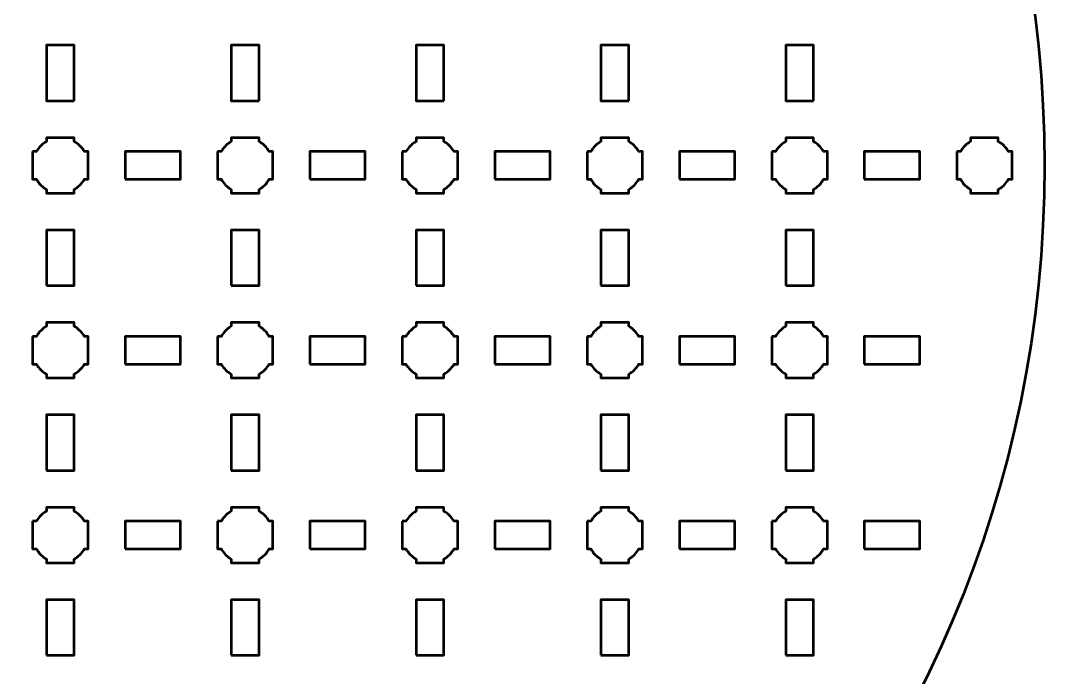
# Model space of a CAD drawing. Header units: centimetres. Extents: x -23.1 to 2.2, y -27.5 to -2.2.
# Drawn here: x -8.93 to 2.15, y -20.39 to -13.28 of the extents above; entities that cross this region are included whole.
import ezdxf

# ---------------------------------------------------------------- set-up
doc = ezdxf.new("R2010")
doc.units = ezdxf.units.CM
doc.header["$MEASUREMENT"] = 0
doc.layers.add('Layer 1', color=7, linetype='Continuous')

msp = doc.modelspace()

# ---------------------------------------------------------------- linework, layer by layer
at = {"layer": 'Layer 1', "lineweight": 53}
for points in [[(-7.8, -15), (-7.2, -15), (-7.2, -14.7), (-7.8, -14.7), (-7.8, -15)], [(-5.8, -15), (-5.2, -15), (-5.2, -14.7), (-5.8, -14.7), (-5.8, -15)], [(-3.8, -15), (-3.2, -15), (-3.2, -14.7), (-3.8, -14.7), (-3.8, -15)], [(-1.8, -15), (-1.2, -15), (-1.2, -14.7), (-1.8, -14.7), (-1.8, -15)], [(0.2, -15), (0.8, -15), (0.8, -14.7), (0.2, -14.7), (0.2, -15)], [(-8.65, -16.15), (-8.35, -16.15), (-8.35, -15.55), (-8.65, -15.55), (-8.65, -16.15)], [(-6.65, -16.15), (-6.35, -16.15), (-6.35, -15.55), (-6.65, -15.55), (-6.65, -16.15)], [(-4.65, -16.15), (-4.35, -16.15), (-4.35, -15.55), (-4.65, -15.55), (-4.65, -16.15)], [(-2.65, -16.15), (-2.35, -16.15), (-2.35, -15.55), (-2.65, -15.55), (-2.65, -16.15)], [(-0.65, -16.15), (-0.35, -16.15), (-0.35, -15.55), (-0.65, -15.55), (-0.65, -16.15)], [(-7.8, -17), (-7.2, -17), (-7.2, -16.7), (-7.8, -16.7), (-7.8, -17)], [(-5.8, -17), (-5.2, -17), (-5.2, -16.7), (-5.8, -16.7), (-5.8, -17)], [(-3.8, -17), (-3.2, -17), (-3.2, -16.7), (-3.8, -16.7), (-3.8, -17)], [(-1.8, -17), (-1.2, -17), (-1.2, -16.7), (-1.8, -16.7), (-1.8, -17)], [(0.2, -17), (0.8, -17), (0.8, -16.7), (0.2, -16.7), (0.2, -17)], [(-8.65, -18.15), (-8.35, -18.15), (-8.35, -17.55), (-8.65, -17.55), (-8.65, -18.15)], [(-6.65, -18.15), (-6.35, -18.15), (-6.35, -17.55), (-6.65, -17.55), (-6.65, -18.15)], [(-4.65, -18.15), (-4.35, -18.15), (-4.35, -17.55), (-4.65, -17.55), (-4.65, -18.15)], [(-2.65, -18.15), (-2.35, -18.15), (-2.35, -17.55), (-2.65, -17.55), (-2.65, -18.15)], [(-0.65, -18.15), (-0.35, -18.15), (-0.35, -17.55), (-0.65, -17.55), (-0.65, -18.15)], [(-7.8, -19), (-7.2, -19), (-7.2, -18.7), (-7.8, -18.7), (-7.8, -19)], [(-5.8, -19), (-5.2, -19), (-5.2, -18.7), (-5.8, -18.7), (-5.8, -19)], [(-3.8, -19), (-3.2, -19), (-3.2, -18.7), (-3.8, -18.7), (-3.8, -19)], [(-1.8, -19), (-1.2, -19), (-1.2, -18.7), (-1.8, -18.7), (-1.8, -19)], [(0.2, -19), (0.8, -19), (0.8, -18.7), (0.2, -18.7), (0.2, -19)], [(-8.65, -20.15), (-8.35, -20.15), (-8.35, -19.55), (-8.65, -19.55), (-8.65, -20.15)], [(-6.65, -20.15), (-6.35, -20.15), (-6.35, -19.55), (-6.65, -19.55), (-6.65, -20.15)], [(-4.65, -20.15), (-4.35, -20.15), (-4.35, -19.55), (-4.65, -19.55), (-4.65, -20.15)], [(-2.65, -20.15), (-2.35, -20.15), (-2.35, -19.55), (-2.65, -19.55), (-2.65, -20.15)], [(-0.65, -20.15), (-0.35, -20.15), (-0.35, -19.55), (-0.65, -19.55), (-0.65, -20.15)]]:
    msp.add_lwpolyline(points, close=True, dxfattribs=at)
at = {"layer": 'Layer 1', "color": 250, "lineweight": 53}
msp.add_ellipse((-10.5, -14.85), major_axis=(0, 12.65), ratio=1, dxfattribs=at)
at = {"layer": 'Layer 1', "lineweight": 53}
for points, knots in [([(-8.35002, -14.15), (-8.35002, -14.15), (-8.65002, -14.15), (-8.65002, -14.15), (-8.65002, -14.15), (-8.65002, -14.15), (-8.65002, -13.55), (-8.65002, -13.55), (-8.65002, -13.55), (-8.65002, -13.55), (-8.35002, -13.55), (-8.35002, -13.55), (-8.35002, -13.55), (-8.35002, -13.55), (-8.35002, -14.15), (-8.35002, -14.15)], [0, 0, 0, 0, 0.25, 0.25, 0.25, 0.25, 0.5, 0.5, 0.5, 0.5, 0.75, 0.75, 0.75, 0.75, 1, 1, 1, 1]), ([(-6.35002, -14.15), (-6.35002, -14.15), (-6.65002, -14.15), (-6.65002, -14.15), (-6.65002, -14.15), (-6.65002, -14.15), (-6.65002, -13.55), (-6.65002, -13.55), (-6.65002, -13.55), (-6.65002, -13.55), (-6.35002, -13.55), (-6.35002, -13.55), (-6.35002, -13.55), (-6.35002, -13.55), (-6.35002, -14.15), (-6.35002, -14.15)], [0, 0, 0, 0, 0.25, 0.25, 0.25, 0.25, 0.5, 0.5, 0.5, 0.5, 0.75, 0.75, 0.75, 0.75, 1, 1, 1, 1]), ([(-4.35002, -14.15), (-4.35002, -14.15), (-4.65002, -14.15), (-4.65002, -14.15), (-4.65002, -14.15), (-4.65002, -14.15), (-4.65002, -13.55), (-4.65002, -13.55), (-4.65002, -13.55), (-4.65002, -13.55), (-4.35002, -13.55), (-4.35002, -13.55), (-4.35002, -13.55), (-4.35002, -13.55), (-4.35002, -14.15), (-4.35002, -14.15)], [0, 0, 0, 0, 0.25, 0.25, 0.25, 0.25, 0.5, 0.5, 0.5, 0.5, 0.75, 0.75, 0.75, 0.75, 1, 1, 1, 1]), ([(-2.35002, -14.15), (-2.35002, -14.15), (-2.65002, -14.15), (-2.65002, -14.15), (-2.65002, -14.15), (-2.65002, -14.15), (-2.65002, -13.55), (-2.65002, -13.55), (-2.65002, -13.55), (-2.65002, -13.55), (-2.35002, -13.55), (-2.35002, -13.55), (-2.35002, -13.55), (-2.35002, -13.55), (-2.35002, -14.15), (-2.35002, -14.15)], [0, 0, 0, 0, 0.25, 0.25, 0.25, 0.25, 0.5, 0.5, 0.5, 0.5, 0.75, 0.75, 0.75, 0.75, 1, 1, 1, 1]), ([(-0.35002, -14.15), (-0.35002, -14.15), (-0.65002, -14.15), (-0.65002, -14.15), (-0.65002, -14.15), (-0.65002, -14.15), (-0.65002, -13.55), (-0.65002, -13.55), (-0.65002, -13.55), (-0.65002, -13.55), (-0.35002, -13.55), (-0.35002, -13.55), (-0.35002, -13.55), (-0.35002, -13.55), (-0.35002, -14.15), (-0.35002, -14.15)], [0, 0, 0, 0, 0.25, 0.25, 0.25, 0.25, 0.5, 0.5, 0.5, 0.5, 0.75, 0.75, 0.75, 0.75, 1, 1, 1, 1]), ([(-8.8, -14.7), (-8.8, -14.7), (-8.75985, -14.7), (-8.75985, -14.7), (-8.75985, -14.7), (-8.7335, -14.65447), (-8.69553, -14.6165), (-8.65, -14.59015), (-8.65, -14.59015), (-8.65, -14.59015), (-8.65, -14.55), (-8.65, -14.55), (-8.65, -14.55), (-8.65, -14.55), (-8.5, -14.55), (-8.5, -14.55), (-8.5, -14.55), (-8.5, -14.55), (-8.35, -14.55), (-8.35, -14.55), (-8.35, -14.55), (-8.35, -14.55), (-8.35, -14.59015), (-8.35, -14.59015), (-8.35, -14.59015), (-8.30447, -14.6165), (-8.2665, -14.65447), (-8.24015, -14.7), (-8.24015, -14.7), (-8.24015, -14.7), (-8.2, -14.7), (-8.2, -14.7), (-8.2, -14.7), (-8.2, -14.7), (-8.2, -14.85), (-8.2, -14.85), (-8.2, -14.85), (-8.2, -14.85), (-8.2, -15), (-8.2, -15), (-8.2, -15), (-8.2, -15), (-8.24015, -15), (-8.24015, -15), (-8.24015, -15), (-8.2665, -15.04553), (-8.30447, -15.0835), (-8.35, -15.10985), (-8.35, -15.10985), (-8.35, -15.10985), (-8.35, -15.15), (-8.35, -15.15), (-8.35, -15.15), (-8.35, -15.15), (-8.5, -15.15), (-8.5, -15.15), (-8.5, -15.15), (-8.5, -15.15), (-8.65, -15.15), (-8.65, -15.15), (-8.65, -15.15), (-8.65, -15.15), (-8.65, -15.10985), (-8.65, -15.10985), (-8.65, -15.10985), (-8.69553, -15.0835), (-8.7335, -15.04553), (-8.75985, -15), (-8.75985, -15), (-8.75985, -15), (-8.8, -15), (-8.8, -15), (-8.8, -15), (-8.8, -15), (-8.8, -14.85), (-8.8, -14.85), (-8.8, -14.85), (-8.8, -14.85), (-8.8, -14.7), (-8.8, -14.7)], [0, 0, 0, 0, 0.05, 0.05, 0.05, 0.05, 0.1, 0.1, 0.1, 0.1, 0.15, 0.15, 0.15, 0.15, 0.2, 0.2, 0.2, 0.2, 0.25, 0.25, 0.25, 0.25, 0.3, 0.3, 0.3, 0.3, 0.35, 0.35, 0.35, 0.35, 0.4, 0.4, 0.4, 0.4, 0.45, 0.45, 0.45, 0.45, 0.5, 0.5, 0.5, 0.5, 0.55, 0.55, 0.55, 0.55, 0.6, 0.6, 0.6, 0.6, 0.65, 0.65, 0.65, 0.65, 0.7, 0.7, 0.7, 0.7, 0.75, 0.75, 0.75, 0.75, 0.8, 0.8, 0.8, 0.8, 0.85, 0.85, 0.85, 0.85, 0.9, 0.9, 0.9, 0.9, 0.95, 0.95, 0.95, 0.95, 1, 1, 1, 1]), ([(-6.8, -14.7), (-6.8, -14.7), (-6.75985, -14.7), (-6.75985, -14.7), (-6.75985, -14.7), (-6.7335, -14.65447), (-6.69553, -14.6165), (-6.65, -14.59015), (-6.65, -14.59015), (-6.65, -14.59015), (-6.65, -14.55), (-6.65, -14.55), (-6.65, -14.55), (-6.65, -14.55), (-6.5, -14.55), (-6.5, -14.55), (-6.5, -14.55), (-6.5, -14.55), (-6.35, -14.55), (-6.35, -14.55), (-6.35, -14.55), (-6.35, -14.55), (-6.35, -14.59015), (-6.35, -14.59015), (-6.35, -14.59015), (-6.30447, -14.6165), (-6.2665, -14.65447), (-6.24015, -14.7), (-6.24015, -14.7), (-6.24015, -14.7), (-6.2, -14.7), (-6.2, -14.7), (-6.2, -14.7), (-6.2, -14.7), (-6.2, -14.85), (-6.2, -14.85), (-6.2, -14.85), (-6.2, -14.85), (-6.2, -15), (-6.2, -15), (-6.2, -15), (-6.2, -15), (-6.24015, -15), (-6.24015, -15), (-6.24015, -15), (-6.2665, -15.04553), (-6.30447, -15.0835), (-6.35, -15.10985), (-6.35, -15.10985), (-6.35, -15.10985), (-6.35, -15.15), (-6.35, -15.15), (-6.35, -15.15), (-6.35, -15.15), (-6.5, -15.15), (-6.5, -15.15), (-6.5, -15.15), (-6.5, -15.15), (-6.65, -15.15), (-6.65, -15.15), (-6.65, -15.15), (-6.65, -15.15), (-6.65, -15.10985), (-6.65, -15.10985), (-6.65, -15.10985), (-6.69553, -15.0835), (-6.7335, -15.04553), (-6.75985, -15), (-6.75985, -15), (-6.75985, -15), (-6.8, -15), (-6.8, -15), (-6.8, -15), (-6.8, -15), (-6.8, -14.85), (-6.8, -14.85), (-6.8, -14.85), (-6.8, -14.85), (-6.8, -14.7), (-6.8, -14.7)], [0, 0, 0, 0, 0.05, 0.05, 0.05, 0.05, 0.1, 0.1, 0.1, 0.1, 0.15, 0.15, 0.15, 0.15, 0.2, 0.2, 0.2, 0.2, 0.25, 0.25, 0.25, 0.25, 0.3, 0.3, 0.3, 0.3, 0.35, 0.35, 0.35, 0.35, 0.4, 0.4, 0.4, 0.4, 0.45, 0.45, 0.45, 0.45, 0.5, 0.5, 0.5, 0.5, 0.55, 0.55, 0.55, 0.55, 0.6, 0.6, 0.6, 0.6, 0.65, 0.65, 0.65, 0.65, 0.7, 0.7, 0.7, 0.7, 0.75, 0.75, 0.75, 0.75, 0.8, 0.8, 0.8, 0.8, 0.85, 0.85, 0.85, 0.85, 0.9, 0.9, 0.9, 0.9, 0.95, 0.95, 0.95, 0.95, 1, 1, 1, 1]), ([(-4.8, -14.7), (-4.8, -14.7), (-4.75985, -14.7), (-4.75985, -14.7), (-4.75985, -14.7), (-4.7335, -14.65447), (-4.69553, -14.6165), (-4.65, -14.59015), (-4.65, -14.59015), (-4.65, -14.59015), (-4.65, -14.55), (-4.65, -14.55), (-4.65, -14.55), (-4.65, -14.55), (-4.5, -14.55), (-4.5, -14.55), (-4.5, -14.55), (-4.5, -14.55), (-4.35, -14.55), (-4.35, -14.55), (-4.35, -14.55), (-4.35, -14.55), (-4.35, -14.59015), (-4.35, -14.59015), (-4.35, -14.59015), (-4.30447, -14.6165), (-4.2665, -14.65447), (-4.24015, -14.7), (-4.24015, -14.7), (-4.24015, -14.7), (-4.2, -14.7), (-4.2, -14.7), (-4.2, -14.7), (-4.2, -14.7), (-4.2, -14.85), (-4.2, -14.85), (-4.2, -14.85), (-4.2, -14.85), (-4.2, -15), (-4.2, -15), (-4.2, -15), (-4.2, -15), (-4.24015, -15), (-4.24015, -15), (-4.24015, -15), (-4.2665, -15.04553), (-4.30447, -15.0835), (-4.35, -15.10985), (-4.35, -15.10985), (-4.35, -15.10985), (-4.35, -15.15), (-4.35, -15.15), (-4.35, -15.15), (-4.35, -15.15), (-4.5, -15.15), (-4.5, -15.15), (-4.5, -15.15), (-4.5, -15.15), (-4.65, -15.15), (-4.65, -15.15), (-4.65, -15.15), (-4.65, -15.15), (-4.65, -15.10985), (-4.65, -15.10985), (-4.65, -15.10985), (-4.69553, -15.0835), (-4.7335, -15.04553), (-4.75985, -15), (-4.75985, -15), (-4.75985, -15), (-4.8, -15), (-4.8, -15), (-4.8, -15), (-4.8, -15), (-4.8, -14.85), (-4.8, -14.85), (-4.8, -14.85), (-4.8, -14.85), (-4.8, -14.7), (-4.8, -14.7)], [0, 0, 0, 0, 0.05, 0.05, 0.05, 0.05, 0.1, 0.1, 0.1, 0.1, 0.15, 0.15, 0.15, 0.15, 0.2, 0.2, 0.2, 0.2, 0.25, 0.25, 0.25, 0.25, 0.3, 0.3, 0.3, 0.3, 0.35, 0.35, 0.35, 0.35, 0.4, 0.4, 0.4, 0.4, 0.45, 0.45, 0.45, 0.45, 0.5, 0.5, 0.5, 0.5, 0.55, 0.55, 0.55, 0.55, 0.6, 0.6, 0.6, 0.6, 0.65, 0.65, 0.65, 0.65, 0.7, 0.7, 0.7, 0.7, 0.75, 0.75, 0.75, 0.75, 0.8, 0.8, 0.8, 0.8, 0.85, 0.85, 0.85, 0.85, 0.9, 0.9, 0.9, 0.9, 0.95, 0.95, 0.95, 0.95, 1, 1, 1, 1]), ([(-2.8, -14.7), (-2.8, -14.7), (-2.75985, -14.7), (-2.75985, -14.7), (-2.75985, -14.7), (-2.7335, -14.65447), (-2.69553, -14.6165), (-2.65, -14.59015), (-2.65, -14.59015), (-2.65, -14.59015), (-2.65, -14.55), (-2.65, -14.55), (-2.65, -14.55), (-2.65, -14.55), (-2.5, -14.55), (-2.5, -14.55), (-2.5, -14.55), (-2.5, -14.55), (-2.35, -14.55), (-2.35, -14.55), (-2.35, -14.55), (-2.35, -14.55), (-2.35, -14.59015), (-2.35, -14.59015), (-2.35, -14.59015), (-2.30447, -14.6165), (-2.2665, -14.65447), (-2.24015, -14.7), (-2.24015, -14.7), (-2.24015, -14.7), (-2.2, -14.7), (-2.2, -14.7), (-2.2, -14.7), (-2.2, -14.7), (-2.2, -14.85), (-2.2, -14.85), (-2.2, -14.85), (-2.2, -14.85), (-2.2, -15), (-2.2, -15), (-2.2, -15), (-2.2, -15), (-2.24015, -15), (-2.24015, -15), (-2.24015, -15), (-2.2665, -15.04553), (-2.30447, -15.0835), (-2.35, -15.10985), (-2.35, -15.10985), (-2.35, -15.10985), (-2.35, -15.15), (-2.35, -15.15), (-2.35, -15.15), (-2.35, -15.15), (-2.5, -15.15), (-2.5, -15.15), (-2.5, -15.15), (-2.5, -15.15), (-2.65, -15.15), (-2.65, -15.15), (-2.65, -15.15), (-2.65, -15.15), (-2.65, -15.10985), (-2.65, -15.10985), (-2.65, -15.10985), (-2.69553, -15.0835), (-2.7335, -15.04553), (-2.75985, -15), (-2.75985, -15), (-2.75985, -15), (-2.8, -15), (-2.8, -15), (-2.8, -15), (-2.8, -15), (-2.8, -14.85), (-2.8, -14.85), (-2.8, -14.85), (-2.8, -14.85), (-2.8, -14.7), (-2.8, -14.7)], [0, 0, 0, 0, 0.05, 0.05, 0.05, 0.05, 0.1, 0.1, 0.1, 0.1, 0.15, 0.15, 0.15, 0.15, 0.2, 0.2, 0.2, 0.2, 0.25, 0.25, 0.25, 0.25, 0.3, 0.3, 0.3, 0.3, 0.35, 0.35, 0.35, 0.35, 0.4, 0.4, 0.4, 0.4, 0.45, 0.45, 0.45, 0.45, 0.5, 0.5, 0.5, 0.5, 0.55, 0.55, 0.55, 0.55, 0.6, 0.6, 0.6, 0.6, 0.65, 0.65, 0.65, 0.65, 0.7, 0.7, 0.7, 0.7, 0.75, 0.75, 0.75, 0.75, 0.8, 0.8, 0.8, 0.8, 0.85, 0.85, 0.85, 0.85, 0.9, 0.9, 0.9, 0.9, 0.95, 0.95, 0.95, 0.95, 1, 1, 1, 1]), ([(-0.8, -14.7), (-0.8, -14.7), (-0.75985, -14.7), (-0.75985, -14.7), (-0.75985, -14.7), (-0.7335, -14.65447), (-0.69553, -14.6165), (-0.65, -14.59015), (-0.65, -14.59015), (-0.65, -14.59015), (-0.65, -14.55), (-0.65, -14.55), (-0.65, -14.55), (-0.65, -14.55), (-0.5, -14.55), (-0.5, -14.55), (-0.5, -14.55), (-0.5, -14.55), (-0.35, -14.55), (-0.35, -14.55), (-0.35, -14.55), (-0.35, -14.55), (-0.35, -14.59015), (-0.35, -14.59015), (-0.35, -14.59015), (-0.30447, -14.6165), (-0.2665, -14.65447), (-0.24015, -14.7), (-0.24015, -14.7), (-0.24015, -14.7), (-0.2, -14.7), (-0.2, -14.7), (-0.2, -14.7), (-0.2, -14.7), (-0.2, -14.85), (-0.2, -14.85), (-0.2, -14.85), (-0.2, -14.85), (-0.2, -15), (-0.2, -15), (-0.2, -15), (-0.2, -15), (-0.24015, -15), (-0.24015, -15), (-0.24015, -15), (-0.2665, -15.04553), (-0.30447, -15.0835), (-0.35, -15.10985), (-0.35, -15.10985), (-0.35, -15.10985), (-0.35, -15.15), (-0.35, -15.15), (-0.35, -15.15), (-0.35, -15.15), (-0.5, -15.15), (-0.5, -15.15), (-0.5, -15.15), (-0.5, -15.15), (-0.65, -15.15), (-0.65, -15.15), (-0.65, -15.15), (-0.65, -15.15), (-0.65, -15.10985), (-0.65, -15.10985), (-0.65, -15.10985), (-0.69553, -15.0835), (-0.7335, -15.04553), (-0.75985, -15), (-0.75985, -15), (-0.75985, -15), (-0.8, -15), (-0.8, -15), (-0.8, -15), (-0.8, -15), (-0.8, -14.85), (-0.8, -14.85), (-0.8, -14.85), (-0.8, -14.85), (-0.8, -14.7), (-0.8, -14.7)], [0, 0, 0, 0, 0.05, 0.05, 0.05, 0.05, 0.1, 0.1, 0.1, 0.1, 0.15, 0.15, 0.15, 0.15, 0.2, 0.2, 0.2, 0.2, 0.25, 0.25, 0.25, 0.25, 0.3, 0.3, 0.3, 0.3, 0.35, 0.35, 0.35, 0.35, 0.4, 0.4, 0.4, 0.4, 0.45, 0.45, 0.45, 0.45, 0.5, 0.5, 0.5, 0.5, 0.55, 0.55, 0.55, 0.55, 0.6, 0.6, 0.6, 0.6, 0.65, 0.65, 0.65, 0.65, 0.7, 0.7, 0.7, 0.7, 0.75, 0.75, 0.75, 0.75, 0.8, 0.8, 0.8, 0.8, 0.85, 0.85, 0.85, 0.85, 0.9, 0.9, 0.9, 0.9, 0.95, 0.95, 0.95, 0.95, 1, 1, 1, 1]), ([(1.2, -14.7), (1.2, -14.7), (1.24015, -14.7), (1.24015, -14.7), (1.24015, -14.7), (1.2665, -14.65447), (1.30447, -14.6165), (1.35, -14.59015), (1.35, -14.59015), (1.35, -14.59015), (1.35, -14.55), (1.35, -14.55), (1.35, -14.55), (1.35, -14.55), (1.5, -14.55), (1.5, -14.55), (1.5, -14.55), (1.5, -14.55), (1.65, -14.55), (1.65, -14.55), (1.65, -14.55), (1.65, -14.55), (1.65, -14.59015), (1.65, -14.59015), (1.65, -14.59015), (1.69553, -14.6165), (1.7335, -14.65447), (1.75985, -14.7), (1.75985, -14.7), (1.75985, -14.7), (1.8, -14.7), (1.8, -14.7), (1.8, -14.7), (1.8, -14.7), (1.8, -14.85), (1.8, -14.85), (1.8, -14.85), (1.8, -14.85), (1.8, -15), (1.8, -15), (1.8, -15), (1.8, -15), (1.75985, -15), (1.75985, -15), (1.75985, -15), (1.7335, -15.04553), (1.69553, -15.0835), (1.65, -15.10985), (1.65, -15.10985), (1.65, -15.10985), (1.65, -15.15), (1.65, -15.15), (1.65, -15.15), (1.65, -15.15), (1.5, -15.15), (1.5, -15.15), (1.5, -15.15), (1.5, -15.15), (1.35, -15.15), (1.35, -15.15), (1.35, -15.15), (1.35, -15.15), (1.35, -15.10985), (1.35, -15.10985), (1.35, -15.10985), (1.30447, -15.0835), (1.2665, -15.04553), (1.24015, -15), (1.24015, -15), (1.24015, -15), (1.2, -15), (1.2, -15), (1.2, -15), (1.2, -15), (1.2, -14.85), (1.2, -14.85), (1.2, -14.85), (1.2, -14.85), (1.2, -14.7), (1.2, -14.7)], [0, 0, 0, 0, 0.05, 0.05, 0.05, 0.05, 0.1, 0.1, 0.1, 0.1, 0.15, 0.15, 0.15, 0.15, 0.2, 0.2, 0.2, 0.2, 0.25, 0.25, 0.25, 0.25, 0.3, 0.3, 0.3, 0.3, 0.35, 0.35, 0.35, 0.35, 0.4, 0.4, 0.4, 0.4, 0.45, 0.45, 0.45, 0.45, 0.5, 0.5, 0.5, 0.5, 0.55, 0.55, 0.55, 0.55, 0.6, 0.6, 0.6, 0.6, 0.65, 0.65, 0.65, 0.65, 0.7, 0.7, 0.7, 0.7, 0.75, 0.75, 0.75, 0.75, 0.8, 0.8, 0.8, 0.8, 0.85, 0.85, 0.85, 0.85, 0.9, 0.9, 0.9, 0.9, 0.95, 0.95, 0.95, 0.95, 1, 1, 1, 1]), ([(-8.8, -16.7), (-8.8, -16.7), (-8.75985, -16.7), (-8.75985, -16.7), (-8.75985, -16.7), (-8.7335, -16.65447), (-8.69553, -16.6165), (-8.65, -16.59015), (-8.65, -16.59015), (-8.65, -16.59015), (-8.65, -16.55), (-8.65, -16.55), (-8.65, -16.55), (-8.65, -16.55), (-8.5, -16.55), (-8.5, -16.55), (-8.5, -16.55), (-8.5, -16.55), (-8.35, -16.55), (-8.35, -16.55), (-8.35, -16.55), (-8.35, -16.55), (-8.35, -16.59015), (-8.35, -16.59015), (-8.35, -16.59015), (-8.30447, -16.6165), (-8.2665, -16.65447), (-8.24015, -16.7), (-8.24015, -16.7), (-8.24015, -16.7), (-8.2, -16.7), (-8.2, -16.7), (-8.2, -16.7), (-8.2, -16.7), (-8.2, -16.85), (-8.2, -16.85), (-8.2, -16.85), (-8.2, -16.85), (-8.2, -17), (-8.2, -17), (-8.2, -17), (-8.2, -17), (-8.24015, -17), (-8.24015, -17), (-8.24015, -17), (-8.2665, -17.04553), (-8.30447, -17.0835), (-8.35, -17.10985), (-8.35, -17.10985), (-8.35, -17.10985), (-8.35, -17.15), (-8.35, -17.15), (-8.35, -17.15), (-8.35, -17.15), (-8.5, -17.15), (-8.5, -17.15), (-8.5, -17.15), (-8.5, -17.15), (-8.65, -17.15), (-8.65, -17.15), (-8.65, -17.15), (-8.65, -17.15), (-8.65, -17.10985), (-8.65, -17.10985), (-8.65, -17.10985), (-8.69553, -17.0835), (-8.7335, -17.04553), (-8.75985, -17), (-8.75985, -17), (-8.75985, -17), (-8.8, -17), (-8.8, -17), (-8.8, -17), (-8.8, -17), (-8.8, -16.85), (-8.8, -16.85), (-8.8, -16.85), (-8.8, -16.85), (-8.8, -16.7), (-8.8, -16.7)], [0, 0, 0, 0, 0.05, 0.05, 0.05, 0.05, 0.1, 0.1, 0.1, 0.1, 0.15, 0.15, 0.15, 0.15, 0.2, 0.2, 0.2, 0.2, 0.25, 0.25, 0.25, 0.25, 0.3, 0.3, 0.3, 0.3, 0.35, 0.35, 0.35, 0.35, 0.4, 0.4, 0.4, 0.4, 0.45, 0.45, 0.45, 0.45, 0.5, 0.5, 0.5, 0.5, 0.55, 0.55, 0.55, 0.55, 0.6, 0.6, 0.6, 0.6, 0.65, 0.65, 0.65, 0.65, 0.7, 0.7, 0.7, 0.7, 0.75, 0.75, 0.75, 0.75, 0.8, 0.8, 0.8, 0.8, 0.85, 0.85, 0.85, 0.85, 0.9, 0.9, 0.9, 0.9, 0.95, 0.95, 0.95, 0.95, 1, 1, 1, 1]), ([(-6.8, -16.7), (-6.8, -16.7), (-6.75985, -16.7), (-6.75985, -16.7), (-6.75985, -16.7), (-6.7335, -16.65447), (-6.69553, -16.6165), (-6.65, -16.59015), (-6.65, -16.59015), (-6.65, -16.59015), (-6.65, -16.55), (-6.65, -16.55), (-6.65, -16.55), (-6.65, -16.55), (-6.5, -16.55), (-6.5, -16.55), (-6.5, -16.55), (-6.5, -16.55), (-6.35, -16.55), (-6.35, -16.55), (-6.35, -16.55), (-6.35, -16.55), (-6.35, -16.59015), (-6.35, -16.59015), (-6.35, -16.59015), (-6.30447, -16.6165), (-6.2665, -16.65447), (-6.24015, -16.7), (-6.24015, -16.7), (-6.24015, -16.7), (-6.2, -16.7), (-6.2, -16.7), (-6.2, -16.7), (-6.2, -16.7), (-6.2, -16.85), (-6.2, -16.85), (-6.2, -16.85), (-6.2, -16.85), (-6.2, -17), (-6.2, -17), (-6.2, -17), (-6.2, -17), (-6.24015, -17), (-6.24015, -17), (-6.24015, -17), (-6.2665, -17.04553), (-6.30447, -17.0835), (-6.35, -17.10985), (-6.35, -17.10985), (-6.35, -17.10985), (-6.35, -17.15), (-6.35, -17.15), (-6.35, -17.15), (-6.35, -17.15), (-6.5, -17.15), (-6.5, -17.15), (-6.5, -17.15), (-6.5, -17.15), (-6.65, -17.15), (-6.65, -17.15), (-6.65, -17.15), (-6.65, -17.15), (-6.65, -17.10985), (-6.65, -17.10985), (-6.65, -17.10985), (-6.69553, -17.0835), (-6.7335, -17.04553), (-6.75985, -17), (-6.75985, -17), (-6.75985, -17), (-6.8, -17), (-6.8, -17), (-6.8, -17), (-6.8, -17), (-6.8, -16.85), (-6.8, -16.85), (-6.8, -16.85), (-6.8, -16.85), (-6.8, -16.7), (-6.8, -16.7)], [0, 0, 0, 0, 0.05, 0.05, 0.05, 0.05, 0.1, 0.1, 0.1, 0.1, 0.15, 0.15, 0.15, 0.15, 0.2, 0.2, 0.2, 0.2, 0.25, 0.25, 0.25, 0.25, 0.3, 0.3, 0.3, 0.3, 0.35, 0.35, 0.35, 0.35, 0.4, 0.4, 0.4, 0.4, 0.45, 0.45, 0.45, 0.45, 0.5, 0.5, 0.5, 0.5, 0.55, 0.55, 0.55, 0.55, 0.6, 0.6, 0.6, 0.6, 0.65, 0.65, 0.65, 0.65, 0.7, 0.7, 0.7, 0.7, 0.75, 0.75, 0.75, 0.75, 0.8, 0.8, 0.8, 0.8, 0.85, 0.85, 0.85, 0.85, 0.9, 0.9, 0.9, 0.9, 0.95, 0.95, 0.95, 0.95, 1, 1, 1, 1]), ([(-4.8, -16.7), (-4.8, -16.7), (-4.75985, -16.7), (-4.75985, -16.7), (-4.75985, -16.7), (-4.7335, -16.65447), (-4.69553, -16.6165), (-4.65, -16.59015), (-4.65, -16.59015), (-4.65, -16.59015), (-4.65, -16.55), (-4.65, -16.55), (-4.65, -16.55), (-4.65, -16.55), (-4.5, -16.55), (-4.5, -16.55), (-4.5, -16.55), (-4.5, -16.55), (-4.35, -16.55), (-4.35, -16.55), (-4.35, -16.55), (-4.35, -16.55), (-4.35, -16.59015), (-4.35, -16.59015), (-4.35, -16.59015), (-4.30447, -16.6165), (-4.2665, -16.65447), (-4.24015, -16.7), (-4.24015, -16.7), (-4.24015, -16.7), (-4.2, -16.7), (-4.2, -16.7), (-4.2, -16.7), (-4.2, -16.7), (-4.2, -16.85), (-4.2, -16.85), (-4.2, -16.85), (-4.2, -16.85), (-4.2, -17), (-4.2, -17), (-4.2, -17), (-4.2, -17), (-4.24015, -17), (-4.24015, -17), (-4.24015, -17), (-4.2665, -17.04553), (-4.30447, -17.0835), (-4.35, -17.10985), (-4.35, -17.10985), (-4.35, -17.10985), (-4.35, -17.15), (-4.35, -17.15), (-4.35, -17.15), (-4.35, -17.15), (-4.5, -17.15), (-4.5, -17.15), (-4.5, -17.15), (-4.5, -17.15), (-4.65, -17.15), (-4.65, -17.15), (-4.65, -17.15), (-4.65, -17.15), (-4.65, -17.10985), (-4.65, -17.10985), (-4.65, -17.10985), (-4.69553, -17.0835), (-4.7335, -17.04553), (-4.75985, -17), (-4.75985, -17), (-4.75985, -17), (-4.8, -17), (-4.8, -17), (-4.8, -17), (-4.8, -17), (-4.8, -16.85), (-4.8, -16.85), (-4.8, -16.85), (-4.8, -16.85), (-4.8, -16.7), (-4.8, -16.7)], [0, 0, 0, 0, 0.05, 0.05, 0.05, 0.05, 0.1, 0.1, 0.1, 0.1, 0.15, 0.15, 0.15, 0.15, 0.2, 0.2, 0.2, 0.2, 0.25, 0.25, 0.25, 0.25, 0.3, 0.3, 0.3, 0.3, 0.35, 0.35, 0.35, 0.35, 0.4, 0.4, 0.4, 0.4, 0.45, 0.45, 0.45, 0.45, 0.5, 0.5, 0.5, 0.5, 0.55, 0.55, 0.55, 0.55, 0.6, 0.6, 0.6, 0.6, 0.65, 0.65, 0.65, 0.65, 0.7, 0.7, 0.7, 0.7, 0.75, 0.75, 0.75, 0.75, 0.8, 0.8, 0.8, 0.8, 0.85, 0.85, 0.85, 0.85, 0.9, 0.9, 0.9, 0.9, 0.95, 0.95, 0.95, 0.95, 1, 1, 1, 1]), ([(-2.8, -16.7), (-2.8, -16.7), (-2.75985, -16.7), (-2.75985, -16.7), (-2.75985, -16.7), (-2.7335, -16.65447), (-2.69553, -16.6165), (-2.65, -16.59015), (-2.65, -16.59015), (-2.65, -16.59015), (-2.65, -16.55), (-2.65, -16.55), (-2.65, -16.55), (-2.65, -16.55), (-2.5, -16.55), (-2.5, -16.55), (-2.5, -16.55), (-2.5, -16.55), (-2.35, -16.55), (-2.35, -16.55), (-2.35, -16.55), (-2.35, -16.55), (-2.35, -16.59015), (-2.35, -16.59015), (-2.35, -16.59015), (-2.30447, -16.6165), (-2.2665, -16.65447), (-2.24015, -16.7), (-2.24015, -16.7), (-2.24015, -16.7), (-2.2, -16.7), (-2.2, -16.7), (-2.2, -16.7), (-2.2, -16.7), (-2.2, -16.85), (-2.2, -16.85), (-2.2, -16.85), (-2.2, -16.85), (-2.2, -17), (-2.2, -17), (-2.2, -17), (-2.2, -17), (-2.24015, -17), (-2.24015, -17), (-2.24015, -17), (-2.2665, -17.04553), (-2.30447, -17.0835), (-2.35, -17.10985), (-2.35, -17.10985), (-2.35, -17.10985), (-2.35, -17.15), (-2.35, -17.15), (-2.35, -17.15), (-2.35, -17.15), (-2.5, -17.15), (-2.5, -17.15), (-2.5, -17.15), (-2.5, -17.15), (-2.65, -17.15), (-2.65, -17.15), (-2.65, -17.15), (-2.65, -17.15), (-2.65, -17.10985), (-2.65, -17.10985), (-2.65, -17.10985), (-2.69553, -17.0835), (-2.7335, -17.04553), (-2.75985, -17), (-2.75985, -17), (-2.75985, -17), (-2.8, -17), (-2.8, -17), (-2.8, -17), (-2.8, -17), (-2.8, -16.85), (-2.8, -16.85), (-2.8, -16.85), (-2.8, -16.85), (-2.8, -16.7), (-2.8, -16.7)], [0, 0, 0, 0, 0.05, 0.05, 0.05, 0.05, 0.1, 0.1, 0.1, 0.1, 0.15, 0.15, 0.15, 0.15, 0.2, 0.2, 0.2, 0.2, 0.25, 0.25, 0.25, 0.25, 0.3, 0.3, 0.3, 0.3, 0.35, 0.35, 0.35, 0.35, 0.4, 0.4, 0.4, 0.4, 0.45, 0.45, 0.45, 0.45, 0.5, 0.5, 0.5, 0.5, 0.55, 0.55, 0.55, 0.55, 0.6, 0.6, 0.6, 0.6, 0.65, 0.65, 0.65, 0.65, 0.7, 0.7, 0.7, 0.7, 0.75, 0.75, 0.75, 0.75, 0.8, 0.8, 0.8, 0.8, 0.85, 0.85, 0.85, 0.85, 0.9, 0.9, 0.9, 0.9, 0.95, 0.95, 0.95, 0.95, 1, 1, 1, 1]), ([(-0.8, -16.7), (-0.8, -16.7), (-0.75985, -16.7), (-0.75985, -16.7), (-0.75985, -16.7), (-0.7335, -16.65447), (-0.69553, -16.6165), (-0.65, -16.59015), (-0.65, -16.59015), (-0.65, -16.59015), (-0.65, -16.55), (-0.65, -16.55), (-0.65, -16.55), (-0.65, -16.55), (-0.5, -16.55), (-0.5, -16.55), (-0.5, -16.55), (-0.5, -16.55), (-0.35, -16.55), (-0.35, -16.55), (-0.35, -16.55), (-0.35, -16.55), (-0.35, -16.59015), (-0.35, -16.59015), (-0.35, -16.59015), (-0.30447, -16.6165), (-0.2665, -16.65447), (-0.24015, -16.7), (-0.24015, -16.7), (-0.24015, -16.7), (-0.2, -16.7), (-0.2, -16.7), (-0.2, -16.7), (-0.2, -16.7), (-0.2, -16.85), (-0.2, -16.85), (-0.2, -16.85), (-0.2, -16.85), (-0.2, -17), (-0.2, -17), (-0.2, -17), (-0.2, -17), (-0.24015, -17), (-0.24015, -17), (-0.24015, -17), (-0.2665, -17.04553), (-0.30447, -17.0835), (-0.35, -17.10985), (-0.35, -17.10985), (-0.35, -17.10985), (-0.35, -17.15), (-0.35, -17.15), (-0.35, -17.15), (-0.35, -17.15), (-0.5, -17.15), (-0.5, -17.15), (-0.5, -17.15), (-0.5, -17.15), (-0.65, -17.15), (-0.65, -17.15), (-0.65, -17.15), (-0.65, -17.15), (-0.65, -17.10985), (-0.65, -17.10985), (-0.65, -17.10985), (-0.69553, -17.0835), (-0.7335, -17.04553), (-0.75985, -17), (-0.75985, -17), (-0.75985, -17), (-0.8, -17), (-0.8, -17), (-0.8, -17), (-0.8, -17), (-0.8, -16.85), (-0.8, -16.85), (-0.8, -16.85), (-0.8, -16.85), (-0.8, -16.7), (-0.8, -16.7)], [0, 0, 0, 0, 0.05, 0.05, 0.05, 0.05, 0.1, 0.1, 0.1, 0.1, 0.15, 0.15, 0.15, 0.15, 0.2, 0.2, 0.2, 0.2, 0.25, 0.25, 0.25, 0.25, 0.3, 0.3, 0.3, 0.3, 0.35, 0.35, 0.35, 0.35, 0.4, 0.4, 0.4, 0.4, 0.45, 0.45, 0.45, 0.45, 0.5, 0.5, 0.5, 0.5, 0.55, 0.55, 0.55, 0.55, 0.6, 0.6, 0.6, 0.6, 0.65, 0.65, 0.65, 0.65, 0.7, 0.7, 0.7, 0.7, 0.75, 0.75, 0.75, 0.75, 0.8, 0.8, 0.8, 0.8, 0.85, 0.85, 0.85, 0.85, 0.9, 0.9, 0.9, 0.9, 0.95, 0.95, 0.95, 0.95, 1, 1, 1, 1]), ([(-8.8, -18.7), (-8.8, -18.7), (-8.75985, -18.7), (-8.75985, -18.7), (-8.75985, -18.7), (-8.7335, -18.65447), (-8.69553, -18.6165), (-8.65, -18.59015), (-8.65, -18.59015), (-8.65, -18.59015), (-8.65, -18.55), (-8.65, -18.55), (-8.65, -18.55), (-8.65, -18.55), (-8.5, -18.55), (-8.5, -18.55), (-8.5, -18.55), (-8.5, -18.55), (-8.35, -18.55), (-8.35, -18.55), (-8.35, -18.55), (-8.35, -18.55), (-8.35, -18.59015), (-8.35, -18.59015), (-8.35, -18.59015), (-8.30447, -18.6165), (-8.2665, -18.65447), (-8.24015, -18.7), (-8.24015, -18.7), (-8.24015, -18.7), (-8.2, -18.7), (-8.2, -18.7), (-8.2, -18.7), (-8.2, -18.7), (-8.2, -18.85), (-8.2, -18.85), (-8.2, -18.85), (-8.2, -18.85), (-8.2, -19), (-8.2, -19), (-8.2, -19), (-8.2, -19), (-8.24015, -19), (-8.24015, -19), (-8.24015, -19), (-8.2665, -19.04553), (-8.30447, -19.0835), (-8.35, -19.10985), (-8.35, -19.10985), (-8.35, -19.10985), (-8.35, -19.15), (-8.35, -19.15), (-8.35, -19.15), (-8.35, -19.15), (-8.5, -19.15), (-8.5, -19.15), (-8.5, -19.15), (-8.5, -19.15), (-8.65, -19.15), (-8.65, -19.15), (-8.65, -19.15), (-8.65, -19.15), (-8.65, -19.10985), (-8.65, -19.10985), (-8.65, -19.10985), (-8.69553, -19.0835), (-8.7335, -19.04553), (-8.75985, -19), (-8.75985, -19), (-8.75985, -19), (-8.8, -19), (-8.8, -19), (-8.8, -19), (-8.8, -19), (-8.8, -18.85), (-8.8, -18.85), (-8.8, -18.85), (-8.8, -18.85), (-8.8, -18.7), (-8.8, -18.7)], [0, 0, 0, 0, 0.05, 0.05, 0.05, 0.05, 0.1, 0.1, 0.1, 0.1, 0.15, 0.15, 0.15, 0.15, 0.2, 0.2, 0.2, 0.2, 0.25, 0.25, 0.25, 0.25, 0.3, 0.3, 0.3, 0.3, 0.35, 0.35, 0.35, 0.35, 0.4, 0.4, 0.4, 0.4, 0.45, 0.45, 0.45, 0.45, 0.5, 0.5, 0.5, 0.5, 0.55, 0.55, 0.55, 0.55, 0.6, 0.6, 0.6, 0.6, 0.65, 0.65, 0.65, 0.65, 0.7, 0.7, 0.7, 0.7, 0.75, 0.75, 0.75, 0.75, 0.8, 0.8, 0.8, 0.8, 0.85, 0.85, 0.85, 0.85, 0.9, 0.9, 0.9, 0.9, 0.95, 0.95, 0.95, 0.95, 1, 1, 1, 1]), ([(-6.8, -18.7), (-6.8, -18.7), (-6.75985, -18.7), (-6.75985, -18.7), (-6.75985, -18.7), (-6.7335, -18.65447), (-6.69553, -18.6165), (-6.65, -18.59015), (-6.65, -18.59015), (-6.65, -18.59015), (-6.65, -18.55), (-6.65, -18.55), (-6.65, -18.55), (-6.65, -18.55), (-6.5, -18.55), (-6.5, -18.55), (-6.5, -18.55), (-6.5, -18.55), (-6.35, -18.55), (-6.35, -18.55), (-6.35, -18.55), (-6.35, -18.55), (-6.35, -18.59015), (-6.35, -18.59015), (-6.35, -18.59015), (-6.30447, -18.6165), (-6.2665, -18.65447), (-6.24015, -18.7), (-6.24015, -18.7), (-6.24015, -18.7), (-6.2, -18.7), (-6.2, -18.7), (-6.2, -18.7), (-6.2, -18.7), (-6.2, -18.85), (-6.2, -18.85), (-6.2, -18.85), (-6.2, -18.85), (-6.2, -19), (-6.2, -19), (-6.2, -19), (-6.2, -19), (-6.24015, -19), (-6.24015, -19), (-6.24015, -19), (-6.2665, -19.04553), (-6.30447, -19.0835), (-6.35, -19.10985), (-6.35, -19.10985), (-6.35, -19.10985), (-6.35, -19.15), (-6.35, -19.15), (-6.35, -19.15), (-6.35, -19.15), (-6.5, -19.15), (-6.5, -19.15), (-6.5, -19.15), (-6.5, -19.15), (-6.65, -19.15), (-6.65, -19.15), (-6.65, -19.15), (-6.65, -19.15), (-6.65, -19.10985), (-6.65, -19.10985), (-6.65, -19.10985), (-6.69553, -19.0835), (-6.7335, -19.04553), (-6.75985, -19), (-6.75985, -19), (-6.75985, -19), (-6.8, -19), (-6.8, -19), (-6.8, -19), (-6.8, -19), (-6.8, -18.85), (-6.8, -18.85), (-6.8, -18.85), (-6.8, -18.85), (-6.8, -18.7), (-6.8, -18.7)], [0, 0, 0, 0, 0.05, 0.05, 0.05, 0.05, 0.1, 0.1, 0.1, 0.1, 0.15, 0.15, 0.15, 0.15, 0.2, 0.2, 0.2, 0.2, 0.25, 0.25, 0.25, 0.25, 0.3, 0.3, 0.3, 0.3, 0.35, 0.35, 0.35, 0.35, 0.4, 0.4, 0.4, 0.4, 0.45, 0.45, 0.45, 0.45, 0.5, 0.5, 0.5, 0.5, 0.55, 0.55, 0.55, 0.55, 0.6, 0.6, 0.6, 0.6, 0.65, 0.65, 0.65, 0.65, 0.7, 0.7, 0.7, 0.7, 0.75, 0.75, 0.75, 0.75, 0.8, 0.8, 0.8, 0.8, 0.85, 0.85, 0.85, 0.85, 0.9, 0.9, 0.9, 0.9, 0.95, 0.95, 0.95, 0.95, 1, 1, 1, 1]), ([(-4.8, -18.7), (-4.8, -18.7), (-4.75985, -18.7), (-4.75985, -18.7), (-4.75985, -18.7), (-4.7335, -18.65447), (-4.69553, -18.6165), (-4.65, -18.59015), (-4.65, -18.59015), (-4.65, -18.59015), (-4.65, -18.55), (-4.65, -18.55), (-4.65, -18.55), (-4.65, -18.55), (-4.5, -18.55), (-4.5, -18.55), (-4.5, -18.55), (-4.5, -18.55), (-4.35, -18.55), (-4.35, -18.55), (-4.35, -18.55), (-4.35, -18.55), (-4.35, -18.59015), (-4.35, -18.59015), (-4.35, -18.59015), (-4.30447, -18.6165), (-4.2665, -18.65447), (-4.24015, -18.7), (-4.24015, -18.7), (-4.24015, -18.7), (-4.2, -18.7), (-4.2, -18.7), (-4.2, -18.7), (-4.2, -18.7), (-4.2, -18.85), (-4.2, -18.85), (-4.2, -18.85), (-4.2, -18.85), (-4.2, -19), (-4.2, -19), (-4.2, -19), (-4.2, -19), (-4.24015, -19), (-4.24015, -19), (-4.24015, -19), (-4.2665, -19.04553), (-4.30447, -19.0835), (-4.35, -19.10985), (-4.35, -19.10985), (-4.35, -19.10985), (-4.35, -19.15), (-4.35, -19.15), (-4.35, -19.15), (-4.35, -19.15), (-4.5, -19.15), (-4.5, -19.15), (-4.5, -19.15), (-4.5, -19.15), (-4.65, -19.15), (-4.65, -19.15), (-4.65, -19.15), (-4.65, -19.15), (-4.65, -19.10985), (-4.65, -19.10985), (-4.65, -19.10985), (-4.69553, -19.0835), (-4.7335, -19.04553), (-4.75985, -19), (-4.75985, -19), (-4.75985, -19), (-4.8, -19), (-4.8, -19), (-4.8, -19), (-4.8, -19), (-4.8, -18.85), (-4.8, -18.85), (-4.8, -18.85), (-4.8, -18.85), (-4.8, -18.7), (-4.8, -18.7)], [0, 0, 0, 0, 0.05, 0.05, 0.05, 0.05, 0.1, 0.1, 0.1, 0.1, 0.15, 0.15, 0.15, 0.15, 0.2, 0.2, 0.2, 0.2, 0.25, 0.25, 0.25, 0.25, 0.3, 0.3, 0.3, 0.3, 0.35, 0.35, 0.35, 0.35, 0.4, 0.4, 0.4, 0.4, 0.45, 0.45, 0.45, 0.45, 0.5, 0.5, 0.5, 0.5, 0.55, 0.55, 0.55, 0.55, 0.6, 0.6, 0.6, 0.6, 0.65, 0.65, 0.65, 0.65, 0.7, 0.7, 0.7, 0.7, 0.75, 0.75, 0.75, 0.75, 0.8, 0.8, 0.8, 0.8, 0.85, 0.85, 0.85, 0.85, 0.9, 0.9, 0.9, 0.9, 0.95, 0.95, 0.95, 0.95, 1, 1, 1, 1]), ([(-2.8, -18.7), (-2.8, -18.7), (-2.75985, -18.7), (-2.75985, -18.7), (-2.75985, -18.7), (-2.7335, -18.65447), (-2.69553, -18.6165), (-2.65, -18.59015), (-2.65, -18.59015), (-2.65, -18.59015), (-2.65, -18.55), (-2.65, -18.55), (-2.65, -18.55), (-2.65, -18.55), (-2.5, -18.55), (-2.5, -18.55), (-2.5, -18.55), (-2.5, -18.55), (-2.35, -18.55), (-2.35, -18.55), (-2.35, -18.55), (-2.35, -18.55), (-2.35, -18.59015), (-2.35, -18.59015), (-2.35, -18.59015), (-2.30447, -18.6165), (-2.2665, -18.65447), (-2.24015, -18.7), (-2.24015, -18.7), (-2.24015, -18.7), (-2.2, -18.7), (-2.2, -18.7), (-2.2, -18.7), (-2.2, -18.7), (-2.2, -18.85), (-2.2, -18.85), (-2.2, -18.85), (-2.2, -18.85), (-2.2, -19), (-2.2, -19), (-2.2, -19), (-2.2, -19), (-2.24015, -19), (-2.24015, -19), (-2.24015, -19), (-2.2665, -19.04553), (-2.30447, -19.0835), (-2.35, -19.10985), (-2.35, -19.10985), (-2.35, -19.10985), (-2.35, -19.15), (-2.35, -19.15), (-2.35, -19.15), (-2.35, -19.15), (-2.5, -19.15), (-2.5, -19.15), (-2.5, -19.15), (-2.5, -19.15), (-2.65, -19.15), (-2.65, -19.15), (-2.65, -19.15), (-2.65, -19.15), (-2.65, -19.10985), (-2.65, -19.10985), (-2.65, -19.10985), (-2.69553, -19.0835), (-2.7335, -19.04553), (-2.75985, -19), (-2.75985, -19), (-2.75985, -19), (-2.8, -19), (-2.8, -19), (-2.8, -19), (-2.8, -19), (-2.8, -18.85), (-2.8, -18.85), (-2.8, -18.85), (-2.8, -18.85), (-2.8, -18.7), (-2.8, -18.7)], [0, 0, 0, 0, 0.05, 0.05, 0.05, 0.05, 0.1, 0.1, 0.1, 0.1, 0.15, 0.15, 0.15, 0.15, 0.2, 0.2, 0.2, 0.2, 0.25, 0.25, 0.25, 0.25, 0.3, 0.3, 0.3, 0.3, 0.35, 0.35, 0.35, 0.35, 0.4, 0.4, 0.4, 0.4, 0.45, 0.45, 0.45, 0.45, 0.5, 0.5, 0.5, 0.5, 0.55, 0.55, 0.55, 0.55, 0.6, 0.6, 0.6, 0.6, 0.65, 0.65, 0.65, 0.65, 0.7, 0.7, 0.7, 0.7, 0.75, 0.75, 0.75, 0.75, 0.8, 0.8, 0.8, 0.8, 0.85, 0.85, 0.85, 0.85, 0.9, 0.9, 0.9, 0.9, 0.95, 0.95, 0.95, 0.95, 1, 1, 1, 1]), ([(-0.8, -18.7), (-0.8, -18.7), (-0.75985, -18.7), (-0.75985, -18.7), (-0.75985, -18.7), (-0.7335, -18.65447), (-0.69553, -18.6165), (-0.65, -18.59015), (-0.65, -18.59015), (-0.65, -18.59015), (-0.65, -18.55), (-0.65, -18.55), (-0.65, -18.55), (-0.65, -18.55), (-0.5, -18.55), (-0.5, -18.55), (-0.5, -18.55), (-0.5, -18.55), (-0.35, -18.55), (-0.35, -18.55), (-0.35, -18.55), (-0.35, -18.55), (-0.35, -18.59015), (-0.35, -18.59015), (-0.35, -18.59015), (-0.30447, -18.6165), (-0.2665, -18.65447), (-0.24015, -18.7), (-0.24015, -18.7), (-0.24015, -18.7), (-0.2, -18.7), (-0.2, -18.7), (-0.2, -18.7), (-0.2, -18.7), (-0.2, -18.85), (-0.2, -18.85), (-0.2, -18.85), (-0.2, -18.85), (-0.2, -19), (-0.2, -19), (-0.2, -19), (-0.2, -19), (-0.24015, -19), (-0.24015, -19), (-0.24015, -19), (-0.2665, -19.04553), (-0.30447, -19.0835), (-0.35, -19.10985), (-0.35, -19.10985), (-0.35, -19.10985), (-0.35, -19.15), (-0.35, -19.15), (-0.35, -19.15), (-0.35, -19.15), (-0.5, -19.15), (-0.5, -19.15), (-0.5, -19.15), (-0.5, -19.15), (-0.65, -19.15), (-0.65, -19.15), (-0.65, -19.15), (-0.65, -19.15), (-0.65, -19.10985), (-0.65, -19.10985), (-0.65, -19.10985), (-0.69553, -19.0835), (-0.7335, -19.04553), (-0.75985, -19), (-0.75985, -19), (-0.75985, -19), (-0.8, -19), (-0.8, -19), (-0.8, -19), (-0.8, -19), (-0.8, -18.85), (-0.8, -18.85), (-0.8, -18.85), (-0.8, -18.85), (-0.8, -18.7), (-0.8, -18.7)], [0, 0, 0, 0, 0.05, 0.05, 0.05, 0.05, 0.1, 0.1, 0.1, 0.1, 0.15, 0.15, 0.15, 0.15, 0.2, 0.2, 0.2, 0.2, 0.25, 0.25, 0.25, 0.25, 0.3, 0.3, 0.3, 0.3, 0.35, 0.35, 0.35, 0.35, 0.4, 0.4, 0.4, 0.4, 0.45, 0.45, 0.45, 0.45, 0.5, 0.5, 0.5, 0.5, 0.55, 0.55, 0.55, 0.55, 0.6, 0.6, 0.6, 0.6, 0.65, 0.65, 0.65, 0.65, 0.7, 0.7, 0.7, 0.7, 0.75, 0.75, 0.75, 0.75, 0.8, 0.8, 0.8, 0.8, 0.85, 0.85, 0.85, 0.85, 0.9, 0.9, 0.9, 0.9, 0.95, 0.95, 0.95, 0.95, 1, 1, 1, 1])]:
    msp.add_open_spline(points, degree=3, knots=knots, dxfattribs=at)

doc.saveas('drawing.dxf')
